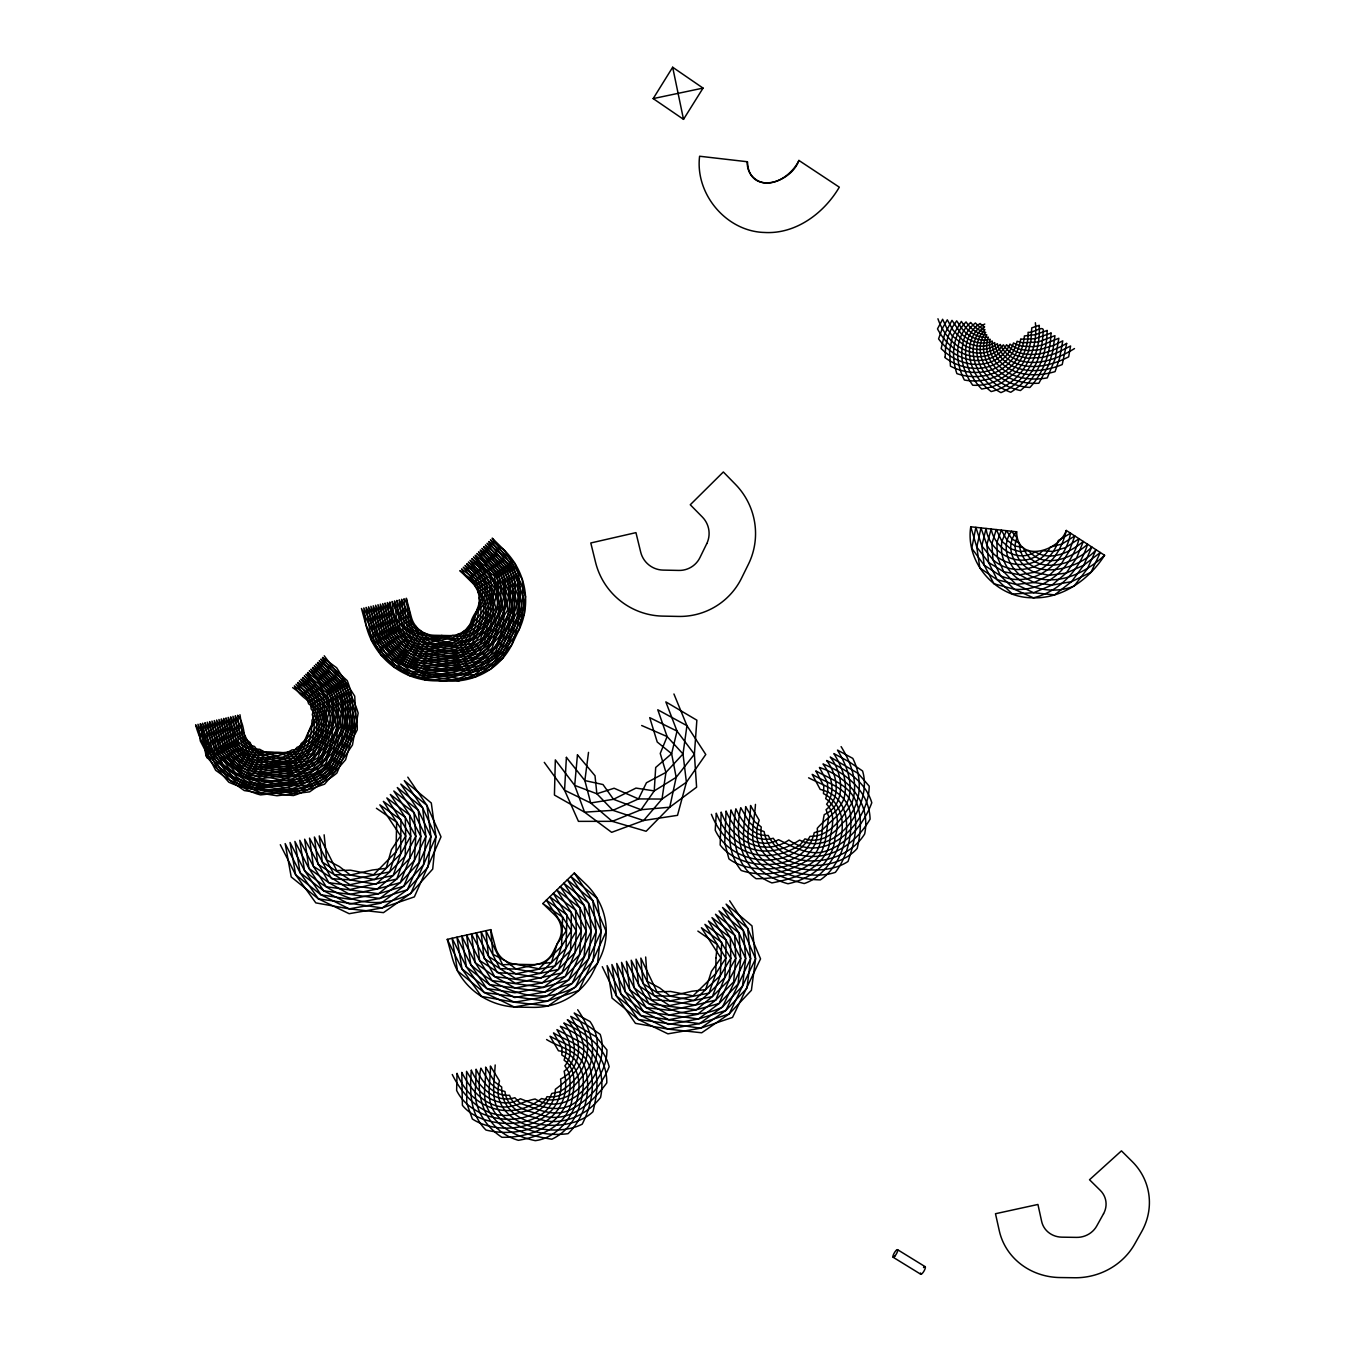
<?xml version="1.0" encoding="UTF-8"?>
<svg xmlns="http://www.w3.org/2000/svg" width="1345" height="1345" viewBox="0 0 1345 1345"><rect width="100%" height="100%" fill="white"/><g stroke="black" fill="none" stroke-linecap="round" stroke-linejoin="round"><path stroke-width="1.5" d="M495.179 1064.971C494.271 1084.02 488.47 1106.935 507.637 1119.729C525.256 1131.078 547.213 1136.525 568.061 1133.65C585.563 1116.854 592.136 1089.097 584.571 1066.198C578.047 1049.957 559.772 1047.856 546.591 1039.534M755.453 804.394C754.478 823.527 746.189 845.938 763.674 860.75C779.259 873.796 800.241 879.395 820.299 879.899C848.359 861.523 861.809 798.98 820.215 789.431L812.195 774.367C826.217 782.975 844.912 786.354 851.704 803.385C859.674 822.198 854.327 842.996 848.006 861.456C820.87 879.865 755.806 868.618 761.253 826.973L754.326 821.375L745.651 806.596C745.18 824.166 738.909 843.147 750.224 858.85C759.253 871.594 773.089 879.63 787.951 883.749C810.766 879.159 833.715 862.095 835.043 837.246C839.431 823.913 838.355 807.118 825.712 798.661L827.814 791.095L827.444 782.555L819.424 767.44C847.585 776.788 871.224 802.427 864.667 833.967C844.256 866.937 786.085 872.266 768.264 835.497C752.141 836.321 741.969 821.795 735.849 808.799C731.68 833.85 733.328 862.548 756.058 878.672C776.149 878.907 797.316 874.015 813.49 861.691C827.326 850.561 825.729 832.437 828.755 816.768L826.065 809.656C841.55 797.551 837.347 774.401 826.637 760.513C845.736 769.474 865.339 781.21 871.795 802.73C863.456 825.124 845.349 846.627 821.307 852.36C805.89 854.495 791.835 846.274 778.52 839.683C756.512 851.839 733.832 830.79 726.065 811.001L724.72 842.996L728.923 858.867C755.049 878.688 820.853 869.946 817.272 828.301C826.923 816.684 843.281 809.925 845.03 793.113C846.997 778.873 841.18 765.439 833.866 753.57L849.149 761.825L862.548 770.954C873.09 804.142 836.388 857.925 799.552 840.087C766.953 862.061 730.621 849.889 716.28 813.204L715.221 830.151C731.73 866.13 791.28 871.442 809.993 836.321C829.428 837.078 842.239 817.794 851.704 803.385C858.984 783.967 851.503 763.355 841.113 746.626M970.754 526.786C965.189 562.378 995.586 597.23 1031.329 597.752C1061.44 599.416 1088.962 579.93 1104.581 555.283L1066.282 530.451C1058.734 551.954 1016.87 563.605 1016.669 531.813L970.754 526.786L976.789 547.096L979.849 567.977L997.217 579.779L1012.482 594.053L1033.599 592.725L1054.598 594.893L1071.562 581.645L1090.997 572.247L1100.344 552.526L1083.751 565.219L1066.249 573.054L1051.924 585.125L1033.599 592.725L1016.08 584.419L997.217 579.779L988.609 562.479L976.789 547.096L980.976 527.913L986.827 544.775L988.609 562.479L1003.723 571.743L1016.08 584.419L1033.986 582.519L1051.924 585.125L1071.562 581.645L1083.751 565.219L1091.837 547.011C1075.025 564.665 1034.49 576.955 1023.293 547.617L1014.903 545.969L1006.934 540.135L1001.369 530.132L996.88 542.455L997.351 556.981L1003.723 571.743L1019.661 574.786L1033.986 582.519L1049.235 575.324L1066.249 573.054L1076.504 558.175L1083.33 541.497C1070.368 552.055 1051.101 561.84 1035.179 551.786C1017.392 563.387 994.695 548.172 991.181 529.022L986.827 544.775C999.285 568.817 1037.348 572.516 1050.294 547.146L1061.962 544.036L1074.806 535.982L1069.241 551.114L1060.936 564.429L1049.235 575.324L1034.389 572.297L1019.661 574.786C1007.27 564.396 1001.084 545.061 1011.574 531.258L1016.988 537.815C1010.7 551.938 1021.41 566.8 1034.389 572.297C1052.076 565.539 1062.247 548.155 1066.282 530.451M588.522 752.376L584.856 780.571L590.707 802.982L612.261 821.341L646.121 831.277L669.76 807.202L696.609 787.195L694.39 754.226L696.861 720.197L665.842 701.888L677.023 731.108L694.39 754.226L676.182 777.343L654.242 790.91L641.061 809.724L612.261 821.341L578.451 821.358L564.564 790.221L544.288 762.363M653.182 98.605L672.668 67.25L703.048 88.097L683.512 119.352L653.182 98.605L703.048 88.097M798.913 160.442C790.843 183.542 748.728 195.95 747.416 161.753L699.602 156.239C694.928 193.915 726.182 231.39 764.33 232.466C795.685 234.4 823.997 213.267 839.314 187.174L798.913 160.442C791.196 177.052 765.944 193.007 751.351 175.287A18.662 18.006 85 0 1 747.366 161.753M1016.669 531.813C1002.395 547.667 1016.332 571.608 1034.187 577.409C1059.776 585.478 1086.02 572.55 1104.581 555.283M542.825 903.571L574.315 873.023L586.101 884.422A67.519 64.644 14.6 0 1 599.752 958.666L593.313 971.611A67.452 64.493 14.4 0 1 532.788 1007.371L517.606 1007.119A67.485 64.476 15.2 0 1 452.155 957.388L447.263 939.365L490.74 929.63L495.565 947.687A22.495 21.486 15.2 0 0 517.388 964.348L532.637 964.617A22.478 21.503 14.4 0 0 552.845 952.63L559.251 939.634A22.512 21.554 14.6 0 0 554.628 914.903L542.825 903.571L562.613 917.172L571.356 930.774L570.549 950.495L561.823 972.956L543.582 987.381L514.916 992.795L486.739 988.491L461.974 968.888L447.263 939.365M1074.487 348.574C1057.12 359.367 1034.641 367.404 1014.752 358.796A64.173 62.156 -70.4 0 1 1013.138 358.073A61.887 59.937 -69.9 0 1 1010.129 356.206A50.353 48.807 -69.7 0 1 1007.422 354.256A46.739 45.326 -69.3 0 1 1005.102 351.953A37.862 36.752 -69.3 0 1 1003.101 349.633A35.609 34.566 -69.1 0 1 1001.521 347.027A29.002 28.161 -69.2 0 1 1000.26 344.471A27.455 26.732 -72.9 0 1 998.192 346.405A33.827 32.919 -73.5 0 1 995.804 348.254A32.667 31.809 -73.3 0 1 993.215 349.75A40.703 39.61 -74 0 1 990.307 351.095A39.745 38.669 -73.8 0 1 987.247 352.02A49.782 48.403 -74.5 0 1 983.901 352.76A48.941 47.579 -74.2 0 1 980.505 353.012A61.298 59.533 -74.9 0 1 976.84 353.012A60.575 58.827 -74.5 0 1 973.208 352.474A70.495 68.41 -74.9 0 1 971.796 352.205L969.358 351.667A69.923 67.838 -74.3 0 1 967.996 351.179C953.269 346.304 942.811 333.089 937.936 318.765M641.666 725.51L667.12 736.572L683.008 753.957L686.404 782.269L677.51 815.339L643.599 820.517L611.656 832.336L584.571 812.178L554.426 795.046L555.334 759.875L574.702 785.396L584.571 812.178L612.883 810.329L638.505 798.913L662.009 799.064L686.404 782.269L705.772 754.495L686.942 725.661L673.929 693.986M808.597 777.813C825.426 786.539 847.905 792.424 850.544 814.936C852.326 834.926 847.686 856.193 835.379 872.333C803.52 883.026 743.785 862.044 759.219 820.265L750.544 805.504C750.745 822.098 743.062 839.734 753.234 854.966C764.279 872.686 785.161 878.621 804.192 883.53C836.859 873.056 860.464 812.161 823.476 793.617L823.829 786.001L815.81 770.904C831.092 779.461 850.107 785.026 856.731 803.217C862.38 817.777 860.615 833.53 857.202 848.392C833.866 875.242 770.298 871.156 764.162 831.613L756.68 828.974L749.434 822.467L740.759 807.706C733.933 836.724 741.515 870.719 771.895 882.908C794.727 878.571 821.492 870.114 829.26 845.484C830.084 831.63 837.952 815.776 826.603 804.192C836.203 791.953 831.513 775.409 823.022 763.977C846.728 773.459 869.24 791.499 870.097 819.139C849.805 853.638 812.414 868.988 777.78 844.492L773.224 838.254C753.654 843.786 737.917 826.217 730.957 809.909C728.839 830.638 726.989 853.234 741.229 870.484C764.885 878.302 792.323 871.997 811.792 857.135C824.418 846.156 820.736 829.108 824.266 814.616C846.661 804.545 843.399 773.509 830.252 757.05L858.211 773.476L869.206 786.153C868.904 823.527 825.191 865.844 788.859 840.053C762.834 857.992 730.722 839.414 721.172 812.094L720.163 844.996C742.003 873.678 806.277 871.913 814.213 832.673L821.711 830.537C832.589 818.651 848.695 809.623 849.872 791.717C851.267 776.704 845.063 762.665 837.498 750.106L852.78 758.378C863.355 779.293 861.775 808.059 842.239 823.224C833.833 834.724 819.508 843.786 804.949 838.86L800.073 844.929C764.918 867.559 726.569 852.427 711.387 814.297M897.502 1249.656L925.108 1266.654M893.13 1257.256L920.77 1274.253M376.415 808.278L396.657 822.165L405.702 836.052L405.198 856.16L396.741 879.058L378.517 893.736L349.599 899.233L321.018 894.828L295.648 874.822L280.298 844.71M697.87 931.093L717.356 944.61L725.846 958.128L724.753 977.714L715.742 1000.041L697.382 1014.365L668.784 1019.745L640.808 1015.492L616.464 996.006L602.274 966.685M292.672 687.614C305.147 697.046 322.985 704.561 323.926 722.702C323.103 740.893 317.639 761.657 301.297 772.047C258.761 795.231 207.315 771.828 195.63 724.787L211.434 755.638M324.212 655.772C337.511 673.509 351.785 691.582 358.157 713.102L352.457 744.979L343.412 758.63L323.136 782.218L309.636 791.852L276.935 795.752L244.252 790.557L215.671 770.315L200.321 740.977L197.967 724.266L219.302 767.39L230.129 780.302L260.812 792.592C286.636 788.321 315.856 791.549 336.889 773.039C349.112 744.642 359.603 710.664 347.212 680.637L334.972 669.44L320.883 659.134C336.015 680.183 355.467 701.771 354.878 729.343C341.142 755.486 322.783 784.118 293.059 793.231L245.883 786.22L219.302 767.39L208.24 755.184L202.624 723.207L222.917 764.464L232.836 776.553L261.283 787.951C285.577 783.496 313.099 787.111 333.123 769.945C344.118 743.079 354.323 711.421 343.126 683.075L317.554 662.497C331.66 682.369 350.221 702.426 350.12 728.317C336.805 752.595 320.026 779.545 292.353 788.573L247.497 781.899L222.917 764.464L212.544 753.25L207.298 722.147L226.548 761.539L235.543 772.803L261.771 783.311C284.535 778.688 310.342 782.639 329.357 766.869C339.142 741.515 349.011 712.178 339.058 685.513L314.226 665.842C327.306 684.571 344.942 703.099 345.362 727.292C332.45 749.72 317.235 774.939 291.63 783.916L249.128 777.561L226.548 761.539L216.831 751.317L211.955 721.088L230.18 758.614L238.25 769.054L262.258 778.671C283.492 773.896 307.568 778.133 325.608 763.775C334.165 739.952 343.698 712.951 335.006 687.951L310.914 669.205C322.985 686.757 339.629 703.788 340.604 726.283C328.113 746.845 314.444 770.315 290.907 779.243L262.746 774.031L250.742 773.224L230.18 758.614L221.135 749.384L216.629 720.012L233.811 755.688L240.957 765.305L252.372 768.886L262.746 774.031C282.45 769.105 304.777 773.577 321.842 760.682C329.222 738.371 338.335 713.707 330.937 690.372L307.585 672.55C318.681 688.976 334.283 704.477 335.83 725.258C323.775 744.004 311.62 765.675 290.184 774.586L263.216 769.39L252.372 768.886L243.664 761.539L233.811 755.688L225.439 747.45L221.286 718.953C228.263 733.496 234.702 748.24 243.664 761.539L254.003 764.532L263.216 769.39C281.441 764.347 301.986 768.97 318.076 757.588C322.8 743.718 329.609 728.872 324.364 714.161C319.74 699.988 304.794 694.81 294.336 685.933C299.935 698.408 314.427 701.804 319.538 714.313C325.103 727.83 318.076 741.499 314.31 754.478L305.735 759L298.506 765.423L289.461 769.912L263.704 764.733L254.003 764.532L246.387 757.773L237.443 752.763L229.743 745.517L225.96 717.894C232.332 731.579 238.721 744.945 246.387 757.773L255.634 760.177L263.704 764.733C277.709 761.556 291.815 761.539 305.735 759C314.007 744.558 323.052 723.862 311.115 708.899L310.628 702.527L308.392 696.155L297.648 682.587C312.645 692.591 330.836 703.838 331.072 724.232C322.531 740.641 308.728 760.833 287.292 755.873C271.169 749.098 251.196 755.722 238.368 741.633L235.291 715.775C240.284 727.88 246.992 738.321 251.818 750.258C260.308 762.094 275.708 762.649 288.738 765.238C306.845 758.782 311.99 737.043 312.006 720.13C320.984 706.075 311.519 689.346 300.961 679.242L322.8 695.247C329.693 715.254 315.873 739.935 296.993 747.349C287.981 760.379 269.706 758.983 255.634 760.177C240.099 750.106 242.789 730.453 239.948 714.716M407.787 777.158L426.953 805.403L441.009 836.825L414.361 896.88L382.249 907.909L349.162 913.692L318.412 898.863L291.209 876.94L285.174 843.601L300.086 872.703L318.412 898.863L382.249 907.909L407.316 889.751L428.113 866.937L430.921 836.607L426.953 805.403L400.793 784.085L418.278 810.194L430.921 836.607L407.316 889.751L379.761 898.46L349.448 904.059L323.641 890.793L300.086 872.703L294.908 841.415L308.963 868.466L323.641 890.793L379.761 898.46L400.272 882.623L418.967 862.633L420.834 836.388L418.278 810.194L393.816 791.011L409.62 814.986L420.834 836.388L409.788 858.312L400.272 882.623L377.272 888.995L349.75 894.408L328.869 882.723L308.963 868.466L304.642 839.213L328.869 882.723L377.272 888.995L393.211 875.477L409.788 858.312L410.746 836.153L409.62 814.986L386.839 797.921L410.746 836.153L400.608 853.991L393.211 875.477L350.053 884.724L317.84 864.23L314.394 837.01L334.115 874.654L350.356 875.04L374.784 879.529L400.608 853.991L400.978 819.778L379.878 804.831L400.659 835.934L391.429 849.67L386.149 868.315L372.279 870.03L350.356 875.04L339.36 866.55L326.734 859.976L324.128 834.808M574.315 873.023L592.826 900.696L606.242 931.513L578.955 990.441L547.045 1001.285L514.244 1006.968L484.082 992.442L457.552 970.955L452.088 938.272L466.379 966.803L484.082 992.442L547.045 1001.285L572.113 983.464L593.027 961.053L596.272 931.312L592.826 900.696L567.304 879.815L584.184 905.404L596.272 931.312L572.113 983.464L544.742 992.022L514.698 997.519L489.378 984.54L466.379 966.803L461.755 936.12L475.222 962.633L489.378 984.54L544.742 992.022L565.253 976.47L584.033 956.833L586.302 931.093L584.184 905.404L560.293 886.624L575.559 910.111L586.302 931.093L575.038 952.613L565.253 976.47L542.422 982.741L515.135 988.054L494.674 976.621L475.222 962.633L471.422 933.951L494.674 976.621L542.422 982.741L558.394 969.459L575.038 952.613L576.332 930.874L575.559 910.111L553.299 893.399L576.332 930.874L566.043 948.376L558.394 969.459L515.589 978.572L484.065 958.481L481.073 931.799L499.987 968.686L516.043 969.056L540.102 973.444L566.043 948.376L566.934 914.819L546.322 900.175L566.363 930.673L557.032 944.156L551.517 962.448L537.781 964.13L516.043 969.056L505.3 960.75L492.926 954.311L490.74 929.63M729.662 900.746L747.652 928.235L760.547 958.851L732.537 1017.408L700.627 1028.185L667.91 1033.834L638.118 1019.409L612.042 998.074L607.099 965.609L620.886 993.938L638.118 1019.409L700.627 1028.185L725.829 1010.465L746.963 988.205L750.628 958.649L747.652 928.235L722.584 907.505L738.993 932.909L750.628 958.649L725.829 1010.465L698.458 1018.972L668.499 1024.453L643.498 1011.558L620.886 993.938L616.733 963.457L629.746 989.802L643.498 1011.558L698.458 1018.972L719.104 1003.521L738.086 984.019L740.725 958.43L738.993 932.909L715.506 914.247L730.335 937.599L740.725 958.43L729.209 979.816L719.104 1003.521L696.307 1009.759L669.087 1015.038L648.895 1003.689L629.746 989.802L626.383 961.305L648.895 1003.689L696.307 1009.759L712.379 996.561L729.209 979.816L730.806 958.228L730.335 937.599L708.445 921.006L730.806 958.228L720.315 975.613L712.379 996.561L669.675 1005.623L638.606 985.666L636.034 959.153L654.292 995.804L670.264 996.174L694.138 1000.512L720.315 975.613L721.693 942.273L701.401 927.731L720.886 958.01L711.404 971.409L705.654 989.601L691.969 991.265L670.264 996.174L659.689 987.919L647.466 981.531L645.667 957.001M452.256 1074.504C462.999 1096.209 482.838 1117.342 509.082 1115.324C522.398 1111.054 540.169 1111.037 547.011 1096.663C566.413 1099.437 579.964 1080.472 589.497 1066.299C597.298 1046.797 588.925 1026 577.678 1009.742M672.668 67.25L683.512 119.352M200.556 723.677L206.962 757.79M1035.364 322.716C1038.643 352.34 1021.343 384.216 991.181 391.563C978.101 381.728 968.383 365.924 969.526 349.145A68.931 66.998 -67.1 0 1 969.661 347.683A59.13 57.499 -67.8 0 1 970.148 344.017A58.776 57.179 -67.5 0 1 971.174 340.453A46.722 45.478 -68.5 0 1 972.334 337.225A46.756 45.528 -68.4 0 1 973.965 334.199A47.815 46.419 -73.6 0 1 971.056 332.45A48.151 46.722 -73.3 0 1 968.434 330.248A60.34 58.491 -73.2 0 1 965.794 327.692A61.315 59.432 -72.7 0 1 963.575 324.733L961.356 321.405L952.495 336.132L949.553 350.86L950.427 366.143C965.794 374.162 985.666 375.238 1000.445 365.285A64.93 63.198 -74.9 0 0 1002.378 363.991L1004.227 362.444A66.426 64.678 -75.2 0 0 1005.27 361.502A57.532 56.036 -74.3 0 0 1007.842 359.031A61.618 60.037 -74.8 0 0 1010.129 356.206A50.152 48.857 -73.6 0 0 1012.096 353.432A55.128 53.716 -74.1 0 0 1013.76 350.389A45.209 44.049 -73.1 0 0 1015.139 347.43A51.244 49.95 -73.7 0 0 1016.232 344.286A42.468 41.376 -72.9 0 0 1017.072 341.26A50.101 48.538 -71.1 0 0 1020.115 342.118A59.348 57.431 -71.5 0 0 1022.957 342.756L1038.34 341.983L1054.951 335.662L1052.782 351.213L1048.949 364.512L1038.844 383.241C1021.914 384.166 1003.269 378.819 992.963 364.562A64.274 62.341 -68.6 0 1 991.097 361.889A63.265 61.366 -68.2 0 1 989.432 358.577A50.706 49.244 -68.5 0 1 988.087 355.383A49.395 47.983 -68.2 0 1 987.247 352.037A39.442 38.349 -68.6 0 1 986.709 348.859A38.551 37.475 -68.5 0 1 986.625 345.665A30.851 30.01 -69 0 1 986.827 342.689A30.229 29.405 -68.9 0 1 987.465 339.797A24.462 23.823 -69.4 0 1 988.34 337.158A25.034 24.345 -73.3 0 1 985.599 337.309A30.75 29.893 -73.6 0 1 982.674 337.141A30.616 29.758 -73.5 0 1 979.799 336.536A38.148 37.055 -73.7 0 1 976.789 335.594A38.148 37.055 -73.5 0 1 973.965 334.199M973.965 334.199A37.122 36.164 -69.3 0 1 975.697 331.526A37.559 36.601 -69.2 0 1 977.798 329.138A30.027 29.237 -70 0 1 979.933 327.104A30.885 30.094 -69.9 0 1 982.354 325.389A25.067 24.412 -70.5 0 1 984.775 324.044M923.527 1267.578A4.371 1.21 -59.9 0 1 925.31 1267.915A4.371 1.21 -59.9 0 1 922.351 1273.345A4.371 1.21 -59.9 0 1 920.585 1272.975M583.142 1043.585C587.328 1064.383 569.91 1078.236 555.334 1089.315C553.619 1131.027 483.746 1132.187 462.394 1105.287L461.789 1072.385C470.01 1088.408 482.67 1104.346 501.651 1106.885C513.521 1108.129 523.726 1101.101 535.108 1098.999C571.272 1120.57 611.941 1069.191 600.206 1034.389L586.487 1024.755L570.751 1016.383L579.46 1031.279L583.142 1043.585C599.164 1056.262 604.712 1078.034 600.542 1097.537C585.478 1116.703 558.494 1127.967 535.175 1117.544C521.389 1115.274 506.577 1106.75 504.98 1091.568L497.314 1089.013L489.95 1083.044L480.871 1068.149C474.348 1098.024 486.89 1131.195 518.346 1140.308C541.262 1136.508 568.027 1124.958 572.079 1099.285C574.416 1085.987 576.938 1069.14 564.127 1060.23L566.111 1052.765L565.455 1044.275L556.931 1029.614L583.142 1043.585M1039.281 326.835C1040.711 353.802 1026.605 381.963 1000.932 392.622C986.154 384.636 973.914 369.791 973.208 352.474A59.752 58.07 -67.8 0 1 973.158 348.775A59.113 57.482 -67.5 0 1 973.645 345.093A47.008 45.747 -68.4 0 1 974.318 341.731A46.705 45.461 -68.2 0 1 975.478 338.503A37.072 36.096 -69.1 0 1 976.789 335.594A37.122 36.147 -69 0 1 978.521 332.921A29.607 28.85 -69.7 0 1 980.337 330.601A30.01 29.237 -69.7 0 1 982.472 328.567A24.294 23.672 -70.2 0 1 984.641 326.902A25.471 24.731 -72.9 0 1 982.354 325.389A31.372 30.447 -72.9 0 1 980.085 323.523A30.885 30.094 -70.2 0 0 977.664 325.238A38.534 37.559 -69.4 0 0 975.226 327.306A37.576 36.618 -69.5 0 0 973.124 329.693A47.226 46.016 -68.6 0 0 971.056 332.45A46.756 45.545 -68.7 0 0 969.426 335.477A58.81 57.247 -67.6 0 0 967.879 338.839A58.793 57.196 -67.8 0 0 966.853 342.403A68.561 66.678 -67.1 0 0 966.5 343.832L965.979 346.304A68.931 67.015 -67.5 0 0 965.844 347.767C964.113 363.116 971.124 378.248 981.715 389.075L992.089 386.872L1001.42 383.106L1016.282 372.01L1023.091 362.982L1028.404 351.549L1030.926 340.655L1031.749 327.877L1039.281 325.305L1039.281 326.835M715.943 957.909L715.859 973.511L709.017 993.081L695.214 1005.135L669.373 1010.33L646.188 1007.624L625.307 991.87L611.908 964.533L616.464 996.006L635.428 1023.343L668.196 1029.144L701.703 1032.775L729.192 1013.928L751.401 990.307L755.587 958.75L751.989 925.898L726.115 904.126L743.331 930.572L755.587 958.75L729.192 1013.928L699.551 1023.579L668.196 1029.144L640.808 1015.492L625.307 991.87L621.558 962.381L634.167 987.734L646.188 1007.624L668.784 1019.745L699.551 1023.579L722.467 1006.985L742.524 986.104L745.685 958.531L743.331 930.572L719.037 910.884L734.673 935.263L745.685 958.531L722.467 1006.985C691.095 1023.057 658.966 1008.38 634.167 987.734L631.208 960.229L651.585 999.755L669.961 1000.899L695.214 1005.135L715.742 1000.041L733.647 981.917L735.765 958.329L734.673 935.263L711.976 917.626L726.014 939.936L735.765 958.329L724.753 977.714L709.017 993.081L669.961 1000.899L643.044 983.598L640.842 958.077L656.999 991.87L670.55 991.45L693.045 995.888L715.859 973.511L725.846 958.128L726.014 939.936L704.914 924.368L717.356 944.61L715.943 957.909M961.692 352.323C961.356 364.176 965.945 375.642 972.704 385.208C1002.109 387.209 1028.942 361.788 1028.084 332.282C1033.027 333.594 1045.216 323.456 1043.081 332.165C1042.846 339.478 1041.719 346.758 1039.769 353.819C1035.179 369.64 1024.722 383.544 1010.751 392.269C994.997 386.519 980.673 373.691 977.445 356.677A60.626 58.894 -67.9 0 1 976.84 353.012A59.752 58.07 -67.5 0 1 976.773 349.313A47.579 46.268 -68.3 0 1 976.941 345.867A47.008 45.73 -68.1 0 1 977.63 342.504A37.341 36.332 -68.9 0 1 978.487 339.428A37.072 36.096 -68.8 0 1 979.799 336.536A29.556 28.783 -69.5 0 1 981.245 333.98A29.607 28.833 -69.4 0 1 983.061 331.66A23.941 23.319 -70 0 1 984.977 329.693A25.084 24.378 -73.1 0 1 982.472 328.567A30.834 29.96 -73.2 0 1 979.933 327.104A31.355 30.447 -73 0 1 977.664 325.221A39.123 37.963 -73 0 1 975.411 322.985A38.551 37.559 -69.8 0 0 972.973 325.07A48.285 47.058 -68.8 0 0 970.502 327.491A47.243 46.033 -68.9 0 0 968.434 330.248A59.298 57.751 -67.7 0 0 966.416 333.375A58.827 57.263 -68 0 0 964.869 336.738A68.561 66.729 -67.1 0 0 964.315 338.099L963.423 340.47A68.578 66.695 -67.4 0 0 963.07 341.882L961.692 352.323M503.702 584.856C505.686 607.15 505.232 629.796 493.766 649.954C479.879 673.677 451.18 679.359 425.827 680.082L393.967 667.07L371.506 640.489L366.176 607.385C377.81 631.141 385.796 659.504 410.292 673.425L458.948 680.772L490.538 669.171L512.109 644.255L517.052 628.165L523.087 596.76L522.314 579.392L504.543 550.408L490.471 539.866C506.006 562.008 525.676 585.041 524.331 613.791C513 637.631 495.952 659.504 474.432 674.77C443.749 675.409 407.77 673.307 382.804 653.451L361.469 608.478L366.664 627.695A70.411 68.007 37.5 0 0 434.704 680.822L450.373 681.125A70.344 68.04 37.3 0 0 512.596 643.229L519.153 629.46A70.444 68.192 38.3 0 0 504.459 550.324L492.186 538.151C505.35 556.275 519.473 574.819 525.525 596.676L519.254 629.225L509.923 643.145L489.109 667.187L475.34 677.023L442.303 680.973L409.452 675.627L380.954 654.948L365.941 624.988L363.822 607.94L384.653 651.972L395.363 665.153L426.113 677.712C452.256 673.425 481.846 676.619 503.114 657.839C515.824 628.922 527.038 594.44 514.984 563.538L502.828 552.106L488.773 541.581C503.787 563.118 523.037 585.361 521.944 613.27C507.687 639.85 488.924 669.02 458.611 678.401L411.15 671.222L384.653 651.972L373.691 639.497L368.547 606.847L388.352 648.996L398.154 661.337L426.668 672.988C451.264 668.499 479.123 672.096 499.365 654.679C510.831 627.325 521.692 595.196 510.831 566.026L485.377 544.994C499.348 565.337 517.741 586 517.169 612.21C503.349 636.908 486.184 664.346 457.972 673.643L412.848 666.801L388.352 648.996L378.046 637.53L373.254 605.771L392.051 646.004L400.944 657.503L427.222 668.263C450.256 663.589 476.382 667.557 495.632 651.535C505.838 625.711 516.329 595.936 506.695 568.515L481.964 548.424C494.926 567.573 512.395 586.655 512.378 611.168C499.029 633.983 483.427 659.655 457.317 668.902L427.777 663.522L414.563 662.379L392.051 646.004L382.417 635.563L377.979 604.695L395.749 643.028L403.735 653.687L427.777 663.522C449.28 658.68 473.642 662.95 491.883 648.374C500.861 624.114 510.932 596.692 502.559 570.986L478.568 551.837C490.521 569.792 507.031 587.328 507.603 610.126C494.691 631.057 480.653 654.948 456.661 664.144L428.349 658.781L416.261 657.94L395.749 643.028L386.788 633.596L382.703 603.619L399.465 640.035L406.526 649.854L417.976 653.519L428.349 658.781C448.305 653.804 470.884 658.31 488.134 645.213C495.901 622.483 505.518 597.432 498.423 573.474L475.172 555.25C486.133 572.045 501.635 588.017 502.811 609.066C490.353 628.149 477.862 650.223 456.005 659.369L428.904 654.04L417.976 653.519L409.317 646.02L399.465 640.035L391.16 631.612L387.41 602.543C394.219 617.372 400.457 632.402 409.317 646.02L419.674 649.08L428.904 654.04C447.347 648.929 468.127 653.62 484.385 642.053C489.345 627.913 496.473 612.866 491.429 597.735C487.041 583.343 472.028 577.963 461.587 568.901C467.001 581.612 481.644 585.159 486.554 597.886C491.951 611.79 484.62 625.66 480.636 638.875L471.927 643.482L464.546 650.038L455.35 654.611L429.458 649.299L419.674 649.08L412.108 642.187L403.164 637.059L395.531 629.645L392.135 601.467C398.355 615.422 404.576 629.057 412.108 642.187L421.388 644.642L429.458 649.299C443.598 646.071 457.872 646.054 471.927 643.482C480.417 628.788 489.983 607.856 478.147 592.372L477.761 585.865L475.592 579.342L464.983 565.488C480.047 575.727 498.171 587.429 498.02 608.024C489.16 624.601 475.205 645.314 453.383 640.27C437.209 633.344 417.017 640.086 404.273 625.694L401.583 599.298C406.425 611.656 413.033 622.348 417.707 634.504C426.062 646.575 441.597 647.18 454.694 649.837C473.137 643.179 478.551 621.104 478.87 603.821C488.084 589.665 479.005 572.516 468.379 562.075L490.152 578.434C496.725 598.979 482.536 623.929 463.302 631.595C454.156 644.793 435.679 643.465 421.388 644.642C405.77 634.184 408.964 614.211 406.308 598.222L411.435 617.489A23.47 22.663 37.5 0 0 434.116 635.277L449.869 635.613A23.437 22.68 37.3 0 0 470.649 622.903C473.692 610.966 485.562 603.266 485.108 590.32C485.125 578.367 477.24 569.086 470.077 560.377C483.578 570.28 499.499 579.796 503.602 597.365C498.037 617.775 497.65 641.178 481.964 657.335C467.287 671.996 445.968 673.912 426.382 675.358C407.148 667.238 389.428 654.41 375.877 638.522L370.901 606.309L390.201 647.5L399.549 659.42L426.937 670.617C450.76 666.044 477.761 669.827 497.499 653.098C508.326 626.518 519.019 595.566 508.763 567.271L483.662 546.709C495.162 562.412 507.015 578.535 513.336 597.062C517.421 617.54 510.209 638.068 501.248 656.259C476.584 679.561 442.959 668.263 413.705 664.581L390.201 647.5L380.231 636.538L375.608 605.233L393.9 644.524L402.34 655.603L427.508 665.893C445.649 662.53 464.462 663.27 481.964 657.335C500.222 648.492 510.915 630.284 519.557 612.732L517.657 580.754L512.916 564.782L501.13 553.821L487.075 543.279C499.23 559.974 512.025 577.039 518.212 596.911C513.302 629.813 486.234 654.191 456.981 666.515L428.063 661.152L415.403 660.16L393.9 644.524L384.603 634.571L380.332 604.157L397.616 641.531L405.131 651.77L417.118 655.738L428.063 661.152C445.061 657.789 462.579 658.411 479.089 653.384C489.681 639.295 502.795 627.173 509.99 610.647L508.36 583.495L504.627 569.742L480.266 550.122C491.144 564.866 502.004 580.031 508.477 597.214C505.165 613.959 494.96 629.057 482.519 640.472C476.887 650.711 467.303 657.974 456.342 661.757L428.618 656.41L417.118 655.738L407.922 647.937L397.616 641.531L388.974 632.604L385.057 603.081C392.135 618.364 398.423 634.067 407.922 647.937L418.816 651.299L428.618 656.41C447.818 651.367 469.506 655.973 486.268 643.633C493.43 621.676 502.811 597.802 496.355 574.718L473.474 556.964C487.293 570.583 490.975 589.648 495.632 607.503C486.84 628.905 465.37 646.558 441.765 635.445C417.37 645.701 394.287 625.778 389.781 602.005L393.345 630.637L401.314 638.556L410.713 644.104L418.816 651.299L429.189 651.669L454.375 647.449L463.638 647.769L473.356 645.466L482.519 640.472C486.991 626.787 494.203 612.328 488.992 597.819C484.469 584.117 469.724 579.561 459.889 570.616L472.179 582.704A23.487 22.73 38.3 0 1 477.156 609.066C473.137 623.492 470.935 641.851 454.375 647.449C435.36 640.859 411.52 646.525 397.716 628.67L394.505 600.929C399.162 615.506 407.989 633.327 425.676 633.545C455.854 652.628 487.193 642.54 500.424 608.545C496.322 588.992 491.396 568.447 476.87 553.552L500.491 572.23L503.702 584.856M561.958 1047.536L561.857 1055.052C597.466 1075.815 572.23 1136.256 535.243 1140.644C515.471 1136.424 495.279 1126.253 486.84 1106.817C482.031 1093.922 486.453 1080.422 485.629 1067.089L494.725 1081.985L501.685 1086.979C500.794 1128.825 568.347 1135.432 592.96 1111.71C597.6 1092.796 600.542 1071.124 587.899 1054.514C579.174 1043.434 565.085 1040.038 553.484 1032.926L561.958 1047.536M1001.907 541.295C996.292 579.258 1043.283 599.332 1074.218 585.949L1087.382 568.733L1096.091 549.769C1077.496 571.44 1021.965 583.73 1019.291 543.212L1011.961 538.975L1006.48 530.687L1001.907 541.295L1010.515 548.726L1020.014 551.635L1028.69 550.593C1044.073 569.843 1072.52 557.906 1087.584 544.254C1079.598 569.725 1059.86 591.447 1033.397 597.819L1014.281 589.245L993.972 583.78L984.221 565.236L971.762 548.256L975.865 527.341L981.816 545.936L984.221 565.236L1000.461 575.761L1014.281 589.245C1045.317 591.834 1071.763 567.758 1079.077 538.74L1065.61 547.583L1052.95 551.467L1042.476 550.761C1023.629 571.995 988.978 554.224 986.07 528.467L981.816 545.936L992.98 559.739L1000.461 575.761C1031.665 589.295 1065.19 564.732 1070.553 533.208L1058.33 540.505C1050.613 568.128 1014.466 579.107 992.98 559.739L991.853 543.615L996.275 529.577L1001.907 541.295M331.761 702.863C334.485 726.888 333.173 753.603 315.89 772.551C292.537 792.524 256.155 794.962 228.785 782.185L206.088 756.159L200.304 723.728C213.468 752.174 226.666 786.405 260.56 794.895L308.711 789.649L324.582 784.152L345.598 759.723L350.255 743.936L355.752 713.169L354.71 696.155L336.654 667.776L322.548 657.453C338.2 679.074 358.089 701.451 357.249 729.847C343.311 756.932 324.162 786.405 293.429 795.551C266.394 793.348 239.511 784.723 217.487 768.852L210.392 754.226L204.961 722.668C216.377 744.575 223.926 770.988 246.69 784.068L292.706 790.894L321.69 780.285L335.006 771.492C346.606 743.869 356.963 711.034 345.177 681.848L333.308 671.121L319.219 660.815C333.829 681.276 352.844 702.107 352.491 728.839C341.966 750.762 326.364 770.819 306.862 785.261C273.926 787.716 237.039 777.477 214.679 752.275L209.618 721.609C221.79 746.324 231.743 777.41 261.535 785.631C285.056 781.092 311.721 784.892 331.24 768.399C341.63 742.305 351.667 711.808 341.092 684.286L315.89 664.178C329.475 683.462 347.582 702.762 347.733 727.813C337.561 753.166 315.772 771.189 291.26 781.579L262.494 776.351L249.935 775.392L228.364 760.076L218.983 750.342L214.292 720.55L231.996 757.151L239.595 767.171L251.565 771.055L262.494 776.351C279.306 773.039 296.64 773.644 312.998 768.684C323.271 754.864 336.082 743.012 342.975 726.788L340.941 700.19L337.023 686.723L312.578 667.524C323.557 681.932 334.569 696.744 341.26 713.623C336.872 730.957 336.166 749.199 327.491 765.322C305.618 785.043 276.868 772.971 251.565 771.055L242.319 763.422L231.996 757.151L223.287 748.408L218.949 719.491L235.627 754.226L242.319 763.422L253.179 766.7L262.981 771.711C281.946 766.717 303.382 771.29 319.959 759.135C327.02 744.794 327.356 728.923 331.61 713.943C325.12 698.963 322.43 682.268 309.249 670.869L332.972 689.161L336.351 701.535L336.435 713.775L338.217 725.762C328.987 747.568 310.308 762.127 289.831 772.249L263.469 767.053L253.179 766.7L245.025 759.656L235.627 754.226L227.591 746.475L223.623 718.432C230.298 732.537 236.703 746.593 245.025 759.656L254.81 762.363L263.469 767.053C278.012 763.825 292.79 763.994 307.181 760.934C317.706 745.887 333.358 733.025 336.435 713.775L331.761 702.863L328.903 691.599L305.937 674.232C319.791 687.463 323.792 706.175 328.684 723.728C320.345 739.145 307.4 758.815 286.939 753.519C270.11 748.829 249.06 760.059 236.216 742.608L232.954 716.313L239.914 731.983L244.824 738.724L250.17 742.507C255.668 758.513 274.01 760.597 288.385 762.901C308.274 757.168 303.953 733.462 314.394 720.651C323.288 705.705 313.688 688.304 302.608 677.577L324.834 694.02L331.761 702.863M475.676 1086.205C472.583 1106.901 485.041 1126.269 501.887 1137.282C540.387 1138.105 577.375 1115.375 568.868 1072.52L564.9 1065.812C574.803 1053.757 569.187 1037.214 560.394 1026.319C584.587 1035.583 607.251 1054.833 606.78 1082.927C592.691 1102.026 571.928 1121.511 546.171 1116.669C533.074 1111.205 515 1110.852 509.536 1095.284C493.329 1096.444 482.317 1082.422 476.096 1069.208L475.676 1086.205C485.394 1099.588 505.232 1108.515 520.347 1098.73C538.134 1105.607 558.679 1115.173 576.265 1101.774C591.968 1088.475 607.032 1071.814 606.931 1049.924L595.936 1036.676L567.304 1019.695C583.108 1037.062 583.461 1067.627 560.596 1079.043C566.867 1124.975 503.871 1139.619 472.347 1118.973L466.765 1103.253L466.564 1071.326L475.676 1086.205M945.148 357.013L945.131 357.736C958.817 367.773 977.815 372.044 993.686 364.747A64.325 62.593 -74.9 0 0 996.628 363.352L997.855 362.595A64.963 63.232 -75.2 0 0 999.789 361.301A54.557 53.127 -74.3 0 0 1002.63 359.216A57.566 56.053 -74.7 0 0 1005.186 356.728A46.537 45.326 -73.6 0 0 1007.439 354.256A50.168 48.874 -74 0 0 1009.389 351.482A50.37 48.823 -69.7 0 0 1012.079 353.432A55.347 53.615 -70.2 0 0 1015.105 354.945A64.207 62.173 -70.4 0 0 1016.719 355.668L1027.765 358.241L1042.829 357.383L1055.993 353.298L1070.586 346.001L1068.67 356.829C1051.252 365.84 1028.908 371.153 1010.852 360.914A61.853 59.937 -69.8 0 1 1007.842 359.031A57.751 55.969 -69.3 0 1 1005.186 356.728A46.722 45.326 -69.3 0 1 1002.866 354.424A44.082 42.771 -69 0 1 1000.932 351.802A35.592 34.566 -69.1 0 1 999.352 349.196A33.928 32.953 -68.9 0 1 998.192 346.405A27.589 26.816 -69.1 0 1 997.385 343.698A26.53 25.824 -73 0 1 995.098 345.329A32.684 31.809 -73.6 0 1 992.509 346.825A31.893 31.036 -73.4 0 1 989.752 347.935A39.762 38.686 -74.1 0 1 986.709 348.859A39.072 38.013 -73.9 0 1 983.565 349.33A48.975 47.596 -74.5 0 1 980.169 349.565A48.37 47.008 -74.2 0 1 976.773 349.313A60.609 58.844 -74.7 0 1 973.158 348.775A60.105 58.339 -74.2 0 1 969.661 347.683A69.957 67.872 -74.5 0 1 968.299 347.212L965.979 346.304A69.621 67.536 -74 0 1 964.701 345.615L952.495 336.132L946.93 328.466L942.626 319.286L937.499 328.869C944.476 342.252 956.833 353.6 972.082 356.19A70.444 68.376 -74.6 0 0 973.511 356.459L977.445 356.677A61.265 59.516 -74.7 0 0 981.11 356.66A62.24 60.491 -75.1 0 0 984.759 356.122A49.748 48.386 -74.3 0 0 988.104 355.383A50.875 49.496 -74.6 0 0 991.332 354.155A40.686 39.593 -73.8 0 0 994.241 352.81A42.048 40.922 -74 0 0 996.964 351.045A33.81 32.919 -73.2 0 0 999.352 349.196A35.424 34.499 -73.4 0 0 1001.521 347.027A28.8 28.06 -72.8 0 0 1003.353 344.824A30.901 30.01 -69.4 0 0 1005.018 347.161A37.879 36.752 -69.3 0 0 1007.018 349.481A40.989 39.762 -69.6 0 0 1009.389 351.482A40.838 39.795 -73.1 0 0 1011.036 348.775A45.209 44.049 -73.5 0 0 1012.415 345.816A37.189 36.231 -72.7 0 0 1013.491 342.975A42.552 41.241 -70.5 0 0 1016.232 344.286A51.463 49.832 -70.7 0 0 1019.258 345.463A59.298 57.415 -71.4 0 0 1022.116 346.102L1033.128 346.707L1041.753 345.211L1058.851 338.251L1055.405 358.123L1047.267 377.895C1030.371 380.887 1010.936 378.231 998.528 365.369A65.905 63.887 -69 0 1 996.628 363.352L996.342 362.965A64.291 62.341 -68.5 0 1 994.476 360.309A64.358 62.61 -75.3 0 1 991.534 361.704L991.097 361.889A63.467 61.719 -74.9 0 1 987.549 362.965C970.905 367.673 953 360.477 941.147 348.574L944.593 334.233L951.991 320.345L960.767 333.241A70.142 67.973 -73.1 0 0 961.776 334.283L963.726 335.863A69.705 67.553 -73.6 0 0 964.869 336.738A59.869 58.087 -73.6 0 0 967.879 338.839A59.886 58.104 -74.1 0 0 971.174 340.453A47.781 46.403 -73.8 0 0 974.318 341.731A48.016 46.621 -74.2 0 0 977.63 342.504A38.299 37.223 -73.8 0 0 980.74 342.975A38.635 37.542 -74 0 0 983.901 342.975A30.985 30.128 -73.5 0 0 986.827 342.689A31.372 30.515 -73.7 0 0 989.701 341.983A25.488 24.798 -73.2 0 0 992.307 341.058A25.673 24.967 -69.2 0 0 992.257 343.849A31.641 30.75 -68.8 0 0 992.509 346.825A32.633 31.725 -68.9 0 0 993.215 349.75A40.619 39.459 -68.6 0 0 994.241 352.81A42.098 40.888 -68.8 0 0 995.72 355.685A52.438 50.875 -68.6 0 0 997.536 358.644A54.674 53.043 -69 0 0 999.789 361.301A65.939 63.887 -68.9 0 0 1001.706 363.318L1002.378 363.991A66.594 64.526 -69.4 0 0 1003.454 364.848C1017.795 376.516 1038.071 376.634 1055.068 371.623L1059.641 358.056L1062.769 340.84L1053.925 345.278L1040.324 349.549L1028.706 350.642L1021.023 349.549A61.517 59.55 -70.9 0 1 1018.148 348.624A51.429 49.832 -70.6 0 1 1015.122 347.43A45.377 43.965 -70.1 0 1 1012.415 345.816A37.273 36.147 -70 0 1 1009.977 344.118A33.423 32.566 -72.6 0 1 1008.649 346.775A40.854 39.795 -73.4 0 1 1007.018 349.481A37.694 36.702 -73.1 0 1 1005.102 351.953A46.554 45.343 -73.9 0 1 1002.866 354.424A43.914 42.754 -73.6 0 1 1000.361 356.543A54.59 53.144 -74.6 0 1 997.536 358.644A52.405 51.009 -74.3 0 1 994.476 360.309A52.421 50.875 -68.7 0 1 992.66 357.35A50.723 49.244 -68.3 0 1 991.315 354.155A40.602 39.459 -68.7 0 1 990.307 351.112A39.459 38.349 -68.5 0 1 989.752 347.935A31.624 30.75 -68.9 0 1 989.5 344.959A30.851 30.01 -68.8 0 1 989.701 341.983A25 24.328 -69.2 0 1 990.172 339.243A25.202 24.513 -73.3 0 1 987.465 339.781A31.002 30.145 -73.7 0 1 984.54 340.066A30.733 29.893 -73.5 0 1 981.615 339.898A38.316 37.24 -73.9 0 1 978.487 339.428A38.131 37.055 -73.7 0 1 975.478 338.486A47.798 46.403 -73.9 0 1 972.334 337.225A47.798 46.403 -73.6 0 1 969.426 335.477A59.92 58.104 -73.7 0 1 966.416 333.358A60.306 58.474 -73.2 0 1 963.76 330.803A70.175 67.99 -73.1 0 1 962.751 329.76L956.682 320.867L951.638 328.281L947.855 337.04L945.602 346.96L945.148 357.013M583.091 1076.437C584.756 1101.168 575.542 1127.967 551.853 1139.232C531.796 1135.836 509.856 1131.33 496.423 1114.618C484.469 1100.563 490.959 1082.456 490.404 1066.03L499.483 1080.926C487.596 1123.731 552.257 1139.82 582.217 1124.134C591.094 1106.616 595.717 1085.381 589.497 1066.299C583.226 1048.797 564.496 1044.46 550.038 1036.238L558.461 1050.781C571.591 1052.244 580.687 1064.08 583.091 1076.437M457.031 1073.445L456.627 1090.425C473.255 1124.84 537.176 1131.683 551.753 1093.468L559.52 1091.804C589.614 1074.05 597.113 1040.761 574.214 1013.054L590.001 1021.494C612.328 1053.354 580.468 1109.49 541.598 1098.529C511.1 1122.402 471.137 1109.205 457.031 1073.445M471.322 1070.267C469.607 1091.249 469.876 1114.148 485.965 1130.035C525.693 1139.753 575.122 1119.477 564.127 1071.225C580.3 1059.726 575.088 1036.154 563.841 1023.007C583.511 1031.834 603.317 1044.493 609.167 1066.686C601.736 1085.465 587.025 1101.891 568.7 1110.533C551.971 1117.443 535.882 1108.196 520.128 1103.371L514.849 1097.705C495.313 1103.892 478.501 1086.777 471.322 1070.267M329.458 703.536C329.76 724.165 315.52 750.493 292.924 752.158C273.338 751.468 248.976 763.557 234.047 743.566L230.617 716.835C235.392 728.603 240.705 743.112 254.524 746.475C261.72 757.891 276.263 757.84 288.015 760.547C305.466 753.772 303.18 732.083 316.781 721.155C325.608 705.352 315.856 687.245 304.273 675.896L326.869 692.809L329.458 703.536M327.171 704.208C326.936 723.593 313.553 748.963 292 749.938C274.01 760.278 246.421 762.581 231.895 744.542L228.28 717.373C233.173 731.764 242.234 749.131 259.703 749.299C274.767 758.109 296.572 763.069 312.427 752.931C318.412 737.228 325.12 715.59 308.593 703.754L306.727 697.82L295.984 684.269L316.714 698.896L322.581 705.553C322.75 720.668 311.973 734.437 301.095 743.634C294.656 762.38 271.169 761.707 254.81 762.363C238.485 752.124 240.183 731.781 237.611 715.237C246.572 726.283 242.066 741.145 250.456 752.141C259.585 764.195 275.439 765.036 289.108 767.575C308.963 760.16 318.479 733.731 312.292 714.548C316.563 701.569 307.686 689.834 299.296 680.923L320.766 696.458L327.171 704.208M496.725 586.908C497.431 608.881 478.4 641.767 452.727 635.496C435.074 640.489 412.831 644.44 399.902 627.678L396.859 600.391C401.483 612.328 406.526 627.157 420.497 630.654C427.542 642.305 442.236 642.288 454.038 645.062C471.792 638.085 469.758 616.01 483.662 604.88C492.758 588.942 483.427 570.398 471.776 558.663L494.287 575.946L496.725 586.908M1047.116 330.483C1046.965 353.029 1038.239 376.045 1020.452 390.538C1004.059 387.041 987.987 376.55 982.253 360.191A61.769 59.97 -68.1 0 1 981.11 356.66A60.626 58.894 -67.7 0 1 980.505 353.012A48.37 47.025 -68.3 0 1 980.169 349.582A47.579 46.268 -68.1 0 1 980.337 346.136A37.845 36.819 -68.7 0 1 980.74 342.975A37.341 36.332 -68.6 0 1 981.615 339.898A29.792 29.002 -69.3 0 1 982.674 337.141A29.556 28.783 -69.2 0 1 984.12 334.586A23.891 23.268 -69.8 0 1 985.717 332.349A24.933 24.244 -73.2 0 1 983.061 331.66A30.632 29.758 -73.4 0 1 980.337 330.601A30.834 29.943 -73.2 0 1 977.798 329.138A38.45 37.324 -73.3 0 1 975.226 327.289A39.106 37.946 -73 0 1 972.973 325.053A49.008 47.529 -72.9 0 1 970.72 322.464A48.302 47.075 -69.1 0 0 968.265 324.902A60.424 58.877 -67.9 0 0 965.794 327.692A59.314 57.785 -68.1 0 0 963.76 330.803A69.066 67.25 -67.2 0 0 963.003 332.064L961.776 334.283A68.595 66.762 -67.5 0 0 961.221 335.645C955.051 349.902 957.371 366.512 964.365 380.013C984.321 383.779 1006.934 375.894 1017.476 357.921A63.854 62.223 -74.3 0 0 1018.417 356.358L1020.25 352.541A61.164 59.6 -74 0 0 1021.443 349.683L1022.654 345.749A58.945 57.465 -73.7 0 0 1023.394 342.84L1024.167 338.032A58.608 57.146 -73.7 0 0 1024.402 335.947L1035.263 334.686L1047.116 330.483M494.405 587.597C493.8 607.335 480.199 633.108 458.225 634.218L453.063 637.883L430.299 642.17L423.961 637.984L419.102 632.587L416.16 626.602L410.83 622.735L405.988 615.842L399.213 599.853C401.903 614.833 399.566 631.982 410.713 644.104C425.608 648.929 439.529 656.225 455.686 656.982C481.258 648.34 497.801 606.881 475.693 587.092L473.894 581.04L463.285 567.203L483.948 582.15L489.765 588.959C489.664 604.409 478.652 618.381 467.488 627.796C460.864 646.76 437.175 646.272 420.531 646.861C404.122 636.235 406.308 615.556 403.937 598.76C412.831 610.126 407.989 625.122 416.294 636.42C425.289 648.744 441.295 649.618 455.03 652.224C475.239 644.558 485.141 617.826 479.24 598.121C483.746 585.041 475.104 572.953 466.681 563.79L488.084 579.661L494.405 587.597M566.396 757.37L564.564 790.221L590.707 802.982L613.488 799.3L635.966 788.086L654.242 790.91L655.688 767.474L671.626 753.704L677.023 731.108L649.719 717.642L657.234 742.02L671.626 753.704L676.182 777.343L669.76 807.202L641.061 809.724L613.488 799.3L603.014 784.555L584.856 780.571L566.396 757.37M415.79 836.271L414.378 860.481L403.803 886.187L381.005 903.184L349.313 908.867L315.806 902.882L295.648 874.822L290.032 842.508L304.525 870.585L321.018 894.828L349.313 908.867L383.476 912.633L410.847 893.315L432.703 869.089L435.965 836.724L431.291 802.999L404.29 780.621L422.616 807.79L435.965 836.724L410.847 893.315C372.632 914.062 334.417 896.896 304.525 870.585L299.767 840.306L313.402 866.348L326.247 886.775L378.517 893.736L403.803 886.187L423.54 864.785L425.877 836.489L422.616 807.79L397.296 787.548L413.957 812.582L425.877 836.489L414.378 860.481L396.741 879.058L349.902 889.566L313.402 866.348L309.518 838.12L331.492 878.688L350.204 879.882L376.028 884.27L389.68 871.896L405.198 856.16L415.79 836.271L413.957 812.582L390.336 794.475L405.299 817.373L415.79 836.271M1051.033 333.072C1050.327 352.911 1043.569 372.834 1029.866 387.494C1013.138 386.25 995.67 378.315 987.549 362.965A63.249 61.366 -68.3 0 1 985.885 359.653A61.769 59.953 -67.9 0 1 984.742 356.122A49.395 47.983 -68.3 0 1 983.901 352.76A48.37 47.008 -68.1 0 1 983.565 349.33A38.534 37.475 -68.6 0 1 983.498 346.136A37.845 36.803 -68.5 0 1 983.901 342.958A30.229 29.422 -69.1 0 1 984.54 340.066A29.792 28.985 -69.1 0 1 985.599 337.309A24.092 23.453 -69.6 0 1 986.843 334.855A24.933 24.244 -73.3 0 1 984.12 334.586A30.632 29.758 -73.5 0 1 981.262 333.963A30.616 29.758 -73.4 0 1 978.521 332.921A38.164 37.055 -73.5 0 1 975.697 331.526A38.433 37.307 -73.3 0 1 973.124 329.693A48.168 46.739 -73.3 0 1 970.502 327.491A48.992 47.529 -72.9 0 1 968.265 324.902A61.349 59.449 -72.7 0 1 966.046 321.926A60.441 58.894 -68.3 0 0 963.575 324.733L961.07 327.877A69.099 67.284 -67.6 0 0 960.33 329.155C952.075 342.37 951.957 359.182 956.883 373.624C973.696 379.357 993.871 377.088 1007.22 364.714A66.409 64.661 -74.8 0 0 1008.262 363.789L1010.852 360.914A61.601 60.021 -74.4 0 0 1013.138 358.073L1014.164 356.492A63.871 62.24 -74.7 0 0 1015.105 354.945A55.111 53.699 -73.8 0 0 1016.77 351.902L1016.954 351.482A61.164 59.617 -74.3 0 0 1018.148 348.624A51.244 49.933 -73.4 0 0 1019.258 345.463L1019.375 345.043A58.945 57.465 -74 0 0 1020.115 342.118A49.883 48.622 -73.2 0 0 1020.72 338.923A59.096 57.196 -72 0 0 1022.738 339.175L1034.927 338.755L1051.033 333.072M396.657 822.165L396.018 851.839L389.68 871.896L350.204 879.882L322.279 862.111L319.253 835.917L336.738 870.602L350.507 870.181L373.54 874.771L396.018 851.839L405.702 836.052L405.299 817.373L383.359 801.385L396.657 822.165M581.326 930.992L579.544 954.731L568.683 979.967L545.885 996.645L514.462 1002.244L481.443 996.393L461.974 968.888L456.93 937.196L470.8 964.718L486.739 988.491L514.462 1002.244L548.188 1005.909L575.542 986.944L597.516 963.171L601.249 931.412L597.146 898.342L570.818 876.419L588.505 903.05L601.249 931.412L575.542 986.944C537.882 1007.17 500.222 990.828 470.8 964.718L466.58 935.027L479.644 960.565L492.035 980.589L543.582 987.381L568.683 979.967L588.538 958.951L591.296 931.194L588.505 903.05L563.807 883.228L579.863 907.757L591.296 931.194L579.544 954.731L561.823 972.956L515.37 983.313L479.644 960.565L476.248 932.875L497.331 972.654L515.824 973.814L541.262 978.084L554.947 965.945L570.549 950.495L581.326 930.992L579.863 907.757L556.796 890.003L571.238 912.465L581.326 930.992M577.459 754.864L574.702 785.396L596.861 793.769L612.883 810.329L643.599 820.517L662.009 799.064L665.943 772.417L660.244 753.435L667.12 736.572L657.772 709.773L686.942 725.661L683.008 753.957L665.943 772.417L646.457 782.74L638.505 798.913L614.11 788.237L596.861 793.769L595.011 775.729L577.459 754.864M562.613 917.172L561.538 946.258L554.947 965.945L515.824 973.814L488.487 956.396L485.915 930.706L502.643 964.718L516.261 964.298L538.942 968.787L561.538 946.258L571.356 930.774L571.238 912.465L549.802 896.796L562.613 917.172M1066.669 343.412L1062.214 364.562C1044.628 371.758 1022.519 374.213 1006.363 362.36A66.628 64.543 -69.4 0 1 1005.27 361.502A57.717 55.952 -69.3 0 1 1002.613 359.216A54.708 53.043 -68.9 0 1 1000.361 356.543A44.066 42.771 -69 0 1 998.444 353.92A42.115 40.888 -68.7 0 1 996.964 351.045A33.911 32.936 -69 0 1 995.804 348.254A32.633 31.725 -68.8 0 1 995.098 345.329A26.513 25.774 -69.1 0 1 994.712 342.555A25.908 25.219 -73.1 0 1 992.257 343.849A31.91 31.053 -73.6 0 1 989.5 344.959A31.355 30.498 -73.5 0 1 986.642 345.665A39.106 38.013 -74 0 1 983.498 346.136A38.602 37.542 -73.8 0 1 980.337 346.136A48.403 47.025 -74.3 0 1 976.941 345.867A47.983 46.621 -74 0 1 973.645 345.093A60.138 58.373 -74.4 0 1 970.148 344.017A59.852 58.087 -74 0 1 966.853 342.403A69.671 67.553 -74.1 0 1 965.576 341.714L963.423 340.47A69.654 67.536 -73.5 0 1 962.263 339.596L953.033 330.147L947.3 319.807L942.206 328.668L938.575 338.89C948.46 352.457 965.054 362.41 982.253 360.191A62.206 60.458 -74.8 0 0 985.902 359.653A63.501 61.752 -75.2 0 0 989.432 358.577A50.858 49.479 -74.3 0 0 992.66 357.35A52.438 51.026 -74.6 0 0 995.72 355.685A42.031 40.922 -73.7 0 0 998.444 353.92A43.931 42.771 -74 0 0 1000.949 351.802A35.424 34.482 -73.1 0 0 1003.101 349.633A37.71 36.718 -73.4 0 0 1005.018 347.161A30.733 29.926 -72.7 0 0 1006.598 344.723A33.541 32.549 -69.6 0 0 1008.666 346.775A41.022 39.778 -69.7 0 0 1011.036 348.775A45.343 43.965 -70 0 0 1013.76 350.389A55.38 53.632 -70.3 0 0 1016.77 351.902A61.483 59.533 -70.8 0 0 1019.644 352.827C1035.751 357.551 1052.698 351.448 1066.669 343.412M706.764 543.632L699.938 557.603A23.336 23.084 43.7 0 1 678.821 570.431L663.051 570.095A23.369 23.067 43.6 0 1 640.691 552.106L635.95 532.637L590.791 542.976L595.583 562.395A70.091 69.2 43.6 0 0 662.648 616.111L678.351 616.43A70.024 69.234 43.7 0 0 741.549 578.165L748.408 564.261A70.125 69.385 47.2 0 0 735.379 484.284L723.341 471.977L690.271 504.762L702.325 517.001A23.369 23.117 47.2 0 1 706.764 543.632M1103.539 1213.745L1096.713 1226.035A21.722 20.259 -13.4 0 1 1076.588 1237.383L1061.894 1237.165A21.722 20.276 -12.9 0 1 1041.669 1221.495L1037.937 1204.464L995.485 1213.728L999.285 1230.742A65.148 60.828 -12.9 0 0 1059.927 1277.548L1074.571 1277.75A65.148 60.794 -13.4 0 0 1134.793 1243.873L1141.67 1231.633A65.232 60.928 -13.8 0 0 1132.255 1161.592L1121.444 1150.866L1089.517 1179.75L1100.328 1190.426A21.739 20.309 -13.8 0 1 1103.539 1213.745M894.963 1255.995A4.388 1.16 -59.8 0 0 897.569 1249.69A4.388 1.16 -59.8 0 0 893.416 1254.683A4.388 1.16 -59.8 0 0 894.963 1255.995"/></g></svg>
